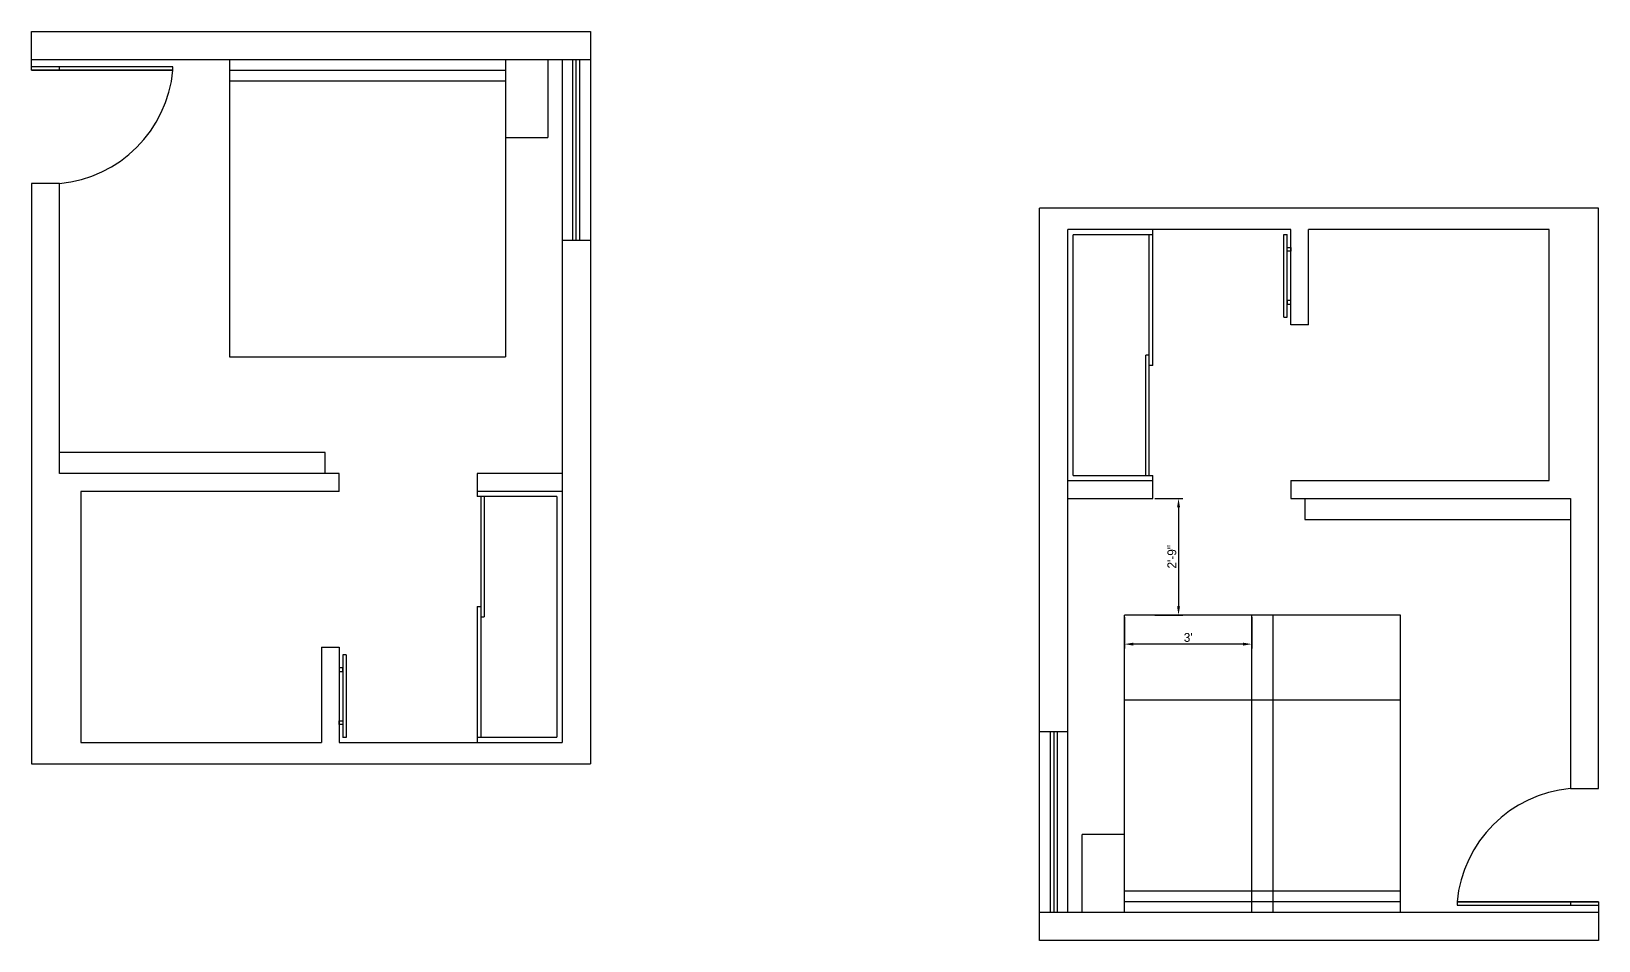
# Model space of a CAD drawing. Header units: millimetres. Extents: x 543 to 4140, y -1075 to 1161.
# Drawn here: x 542.8 to 985.7, y -57 to 200 of the extents above; entities that cross this region are included whole.
import ezdxf

# ---------------------------------------------------------------- set-up
doc = ezdxf.new("R2010")
doc.units = ezdxf.units.MM
doc.dimstyles.new('ISO-25', dxfattribs={"dimtxt": 2.5, "dimasz": 2.5, "dimexe": 1.25, "dimexo": 0.625, "dimtad": 1, "dimlunit": 4, "dimtxsty": 'Standard', "dimcen": 2.5, "dimadec": 0, "dimazin": 0, "dimtfac": 1, "dimtmove": 0, "dimatfit": 3, "dimfxl": 1, "dimarcsym": 0})

# ---------------------------------------------------------------- blocks, each defined once
blk = doc.blocks.new('*D4')
at = {"color": 0, "lineweight": -2}
for p, q in [((860.3, 67.97), (868.2, 67.97)), ((866.95, 65.47), (866.95, 37.47)), ((860.3, 34.97), (868.2, 34.97))]:
    blk.add_line(p, q, dxfattribs=at)
at = {"color": 0}
for points in [[(866.54, 65.47), (867.37, 65.47), (866.95, 67.97)], [(866.54, 37.47), (867.37, 37.47), (866.95, 34.97)]]:
    blk.add_solid(points, dxfattribs=at)
at = {"layer": 'Defpoints', "color": 0}
for p in [(859.68, 67.97), (859.68, 34.97), (866.95, 34.97)]:
    blk.add_point(p, dxfattribs=at)
at = {"color": 0, "insert": (865.08, 51.47), "char_height": 2.5, "attachment_point": 5, "rotation": 90}
blk.add_mtext('2\'-9"', dxfattribs=at)
blk = doc.blocks.new('*D5')
at = {"color": 0, "lineweight": -2}
for p, q in [((851.68, 34.35), (851.68, 25.52)), ((887.68, 34.35), (887.68, 25.52)), ((885.18, 26.77), (854.18, 26.77))]:
    blk.add_line(p, q, dxfattribs=at)
at = {"color": 0}
for points in [[(854.18, 27.19), (854.18, 26.36), (851.68, 26.77)], [(885.18, 27.19), (885.18, 26.36), (887.68, 26.77)]]:
    blk.add_solid(points, dxfattribs=at)
at = {"layer": 'Defpoints', "color": 0}
for p in [(851.68, 34.97), (887.68, 34.97), (851.68, 26.77)]:
    blk.add_point(p, dxfattribs=at)
at = {"color": 0, "insert": (869.68, 28.65), "char_height": 2.5, "attachment_point": 5}
blk.add_mtext("3'", dxfattribs=at)

msp = doc.modelspace()

# ---------------------------------------------------------------- linework, layer by layer
for p, q in [((542.763, 199.955), (700.763, 199.955)), ((542.763, 188.955), (542.763, 199.955)), ((700.763, 199.955), (700.763, -7.045)), ((542.763, 191.955), (700.763, 191.955)), ((598.763, 191.955), (598.763, 107.955)), ((676.763, 191.955), (676.763, 107.955)), ((688.763, 191.955), (688.763, 169.955)), ((692.763, 191.955), (692.763, -1.045)), ((695.763, 140.955), (695.763, 191.955)), ((696.763, 140.955), (696.763, 191.955)), ((697.763, 140.955), (697.763, 191.955)), ((582.763, 189.955), (542.763, 189.955)), ((542.763, 188.955), (582.763, 188.955)), ((582.763, 188.955), (542.763, 188.955)), ((550.763, 188.955), (550.763, 189.955)), ((582.763, 188.955), (582.763, 189.955)), ((598.763, 188.955), (676.763, 188.955)), ((598.763, 185.955), (676.763, 185.955)), ((676.763, 169.955), (688.763, 169.955)), ((550.763, 156.955), (542.763, 156.955)), ((542.763, 156.955), (542.763, -7.045)), ((550.763, 74.955), (550.763, 156.955)), ((827.677, -57.029), (827.677, 149.971)), ((985.677, 149.971), (827.677, 149.971)), ((985.677, -14.029), (985.677, 149.971)), ((835.677, -49.029), (835.677, 143.971)), ((898.677, 143.971), (835.677, 143.971)), ((837.177, 74.471), (837.177, 142.471)), ((859.677, 142.471), (837.177, 142.471)), ((858.677, 74.471), (858.677, 142.471)), ((859.677, 142.471), (859.677, 143.971)), ((859.677, 105.471), (859.677, 142.471)), ((896.677, 119.214), (896.677, 142.496)), ((896.677, 142.496), (897.677, 142.496)), ((897.677, 119.214), (897.677, 142.496)), ((898.677, 116.971), (898.677, 143.971)), ((903.677, 116.971), (903.677, 143.971)), ((971.677, 143.971), (903.677, 143.971)), ((971.677, 72.971), (971.677, 143.971)), ((692.763, 140.955), (700.763, 140.955)), ((896.677, 119.214), (897.677, 119.214)), ((903.677, 116.971), (898.677, 116.971)), ((598.763, 107.955), (676.763, 107.955)), ((857.677, 74.471), (857.677, 108.471)), ((858.677, 108.471), (857.677, 108.471)), ((859.677, 105.471), (858.677, 105.471)), ((625.763, 80.955), (550.763, 80.955)), ((625.763, 74.955), (625.763, 80.955)), ((629.763, 74.955), (550.763, 74.955)), ((629.763, 69.955), (629.763, 74.955)), ((692.763, 74.955), (668.763, 74.955)), ((668.763, 74.955), (668.763, 69.955)), ((835.677, 72.971), (859.677, 72.971)), ((837.177, 74.471), (859.677, 74.471)), ((859.677, 72.971), (859.677, 74.471)), ((859.677, 67.971), (859.677, 72.971)), ((898.677, 72.971), (898.677, 67.971)), ((898.677, 72.971), (971.677, 72.971)), ((556.763, 69.955), (556.763, -1.045)), ((629.763, 69.955), (556.763, 69.955)), ((692.763, 69.955), (668.763, 69.955)), ((668.763, 69.955), (668.763, 68.455)), ((691.263, 68.455), (668.763, 68.455)), ((669.763, 68.455), (669.763, 0.455)), ((670.763, 68.455), (670.763, 34.455)), ((691.263, 68.455), (691.263, 0.455)), ((835.677, 67.971), (859.677, 67.971)), ((898.677, 67.971), (977.677, 67.971)), ((902.677, 67.971), (902.677, 61.971)), ((977.677, 67.971), (977.677, -14.029)), ((902.677, 61.971), (977.677, 61.971)), ((668.763, 37.455), (668.763, 0.455)), ((668.763, 37.455), (669.763, 37.455)), ((669.763, 34.455), (670.763, 34.455)), ((929.677, 34.971), (851.677, 34.971)), ((851.677, -49.029), (851.677, 34.971)), ((887.677, -49.029), (887.677, 34.971)), ((893.677, -49.029), (893.677, 34.971)), ((929.677, -49.029), (929.677, 34.971)), ((624.763, 25.955), (624.763, -1.045)), ((624.763, 25.955), (629.763, 25.955)), ((629.763, 25.955), (629.763, -1.045)), ((630.763, 23.712), (630.763, 0.43)), ((631.763, 23.712), (630.763, 23.712)), ((631.763, 23.712), (631.763, 0.43)), ((929.677, 10.971), (851.677, 10.971)), ((631.763, 0.43), (630.763, 0.43)), ((668.763, 0.455), (691.263, 0.455)), ((668.763, 0.455), (668.763, -1.045)), ((835.677, 1.971), (827.677, 1.971)), ((830.677, 1.971), (830.677, -49.029)), ((831.677, 1.971), (831.677, -49.029)), ((832.677, 1.971), (832.677, -49.029)), ((556.763, -1.045), (624.763, -1.045)), ((629.763, -1.045), (692.763, -1.045)), ((542.763, -7.045), (700.763, -7.045)), ((977.677, -14.029), (985.677, -14.029)), ((839.677, -49.029), (839.677, -27.029)), ((851.677, -27.029), (839.677, -27.029)), ((929.677, -43.029), (851.677, -43.029)), ((929.677, -46.029), (851.677, -46.029)), ((985.677, -46.029), (945.677, -46.029)), ((945.677, -46.029), (985.677, -46.029)), ((945.677, -46.029), (945.677, -47.029)), ((945.677, -47.029), (985.677, -47.029)), ((977.677, -46.029), (977.677, -47.029)), ((985.677, -46.029), (985.677, -57.029)), ((985.677, -49.029), (827.677, -49.029)), ((985.677, -57.029), (827.677, -57.029))]:
    msp.add_line(p, q)
for points in [[(898.677, 138.827), (898.677, 137.819), (897.677, 137.819), (897.677, 138.827)], [(898.677, 122.883), (898.677, 123.89), (897.677, 123.89), (897.677, 122.883)], [(629.763, 20.043), (629.763, 19.036), (630.763, 19.036), (630.763, 20.043)], [(629.763, 4.099), (629.763, 5.106), (630.763, 5.106), (630.763, 4.099)]]:
    msp.add_lwpolyline(points, close=True)
for centre, start, end in [((547.46, 192.258), 275.34523, 354.65477), ((980.98, -49.332), 95.34523, 174.65477)]:
    msp.add_arc(centre, 35.457, start, end)

# ---------------------------------------------------------------- dimensions: what is measured, and where the dimension line sits
for base, p1, p2, angle, picture, middle in [((866.954, 34.971), (859.677, 67.971), (859.677, 34.971), 90, '*D4', (865.079, 51.471)), ((851.677, 26.774), (887.677, 34.971), (851.677, 34.971), 180, '*D5', (869.677, 28.649))]:
    dim = msp.add_linear_dim(base=base, p1=p1, p2=p2, angle=angle, dimstyle='ISO-25')
    dim.commit()
    dim.dimension.update_dxf_attribs({"geometry": picture, "text_midpoint": middle})

doc.saveas('drawing.dxf')
